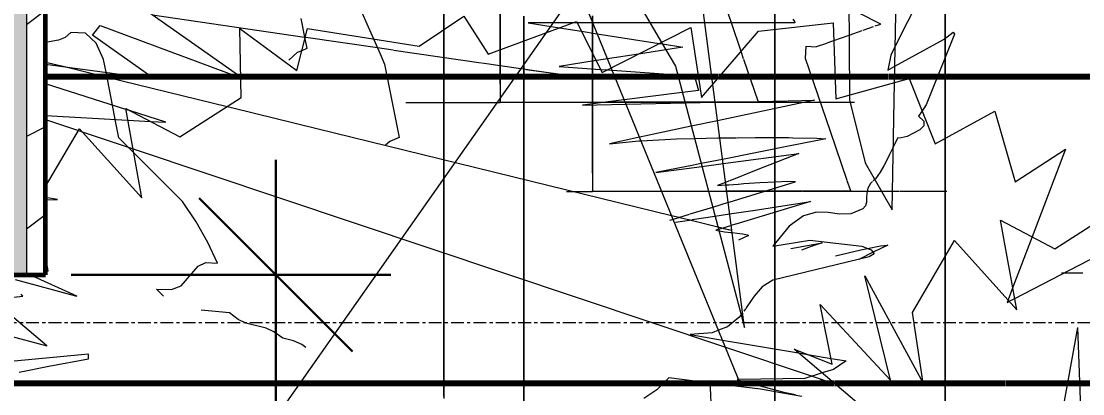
# Model space of a CAD drawing. Header units: inches. Extents: x -9046 to -8234, y -279 to 479.
# Drawn here: x -8398.02 to -8356.49, y -0.41 to 14.18 of the extents above; entities that cross this region are included whole.
import ezdxf

# ---------------------------------------------------------------- set-up
doc = ezdxf.new("R2010")
doc.units = ezdxf.units.IN
doc.header["$MEASUREMENT"] = 0
doc.linetypes.add('Grid Line 1_2_', pattern=[0.875, 0.5, -0.125, 0.125, -0.125])
for name, color, linetype, lineweight in [('A-ANNO-DIMS-1', 211, 'Continuous', 30), ('A-DETL-GENF', 92, 'Continuous', 9), ('A-FLOR-LEVL-1', 51, 'Grid Line 1_2_', 9), ('A-WALL', 113, 'Continuous', 18), ('A-WALL-PATT-1', 111, 'Continuous', 9), ('C-TOPO', 7, 'Continuous', 9), ('C-TOPO-MAJR', 7, 'Continuous', 80), ('G-ANNO-TEXT', 231, 'Continuous', 9), ('I-WALL', 2, 'Continuous', 18), ('I-WALL-1', 2, 'Continuous', 60)]:
    doc.layers.add(name, color=color, linetype=linetype, lineweight=lineweight)
doc.styles.add('Century Gothic_B', font='GOTHICB.TTF', dxfattribs={"height": 4.5})
doc.dimstyles.new('OD__1_16__Tol__', dxfattribs={"dimscale": 12, "dimtxt": 4.698757, "dimasz": 0.5, "dimexe": 0.375, "dimexo": 0.25, "dimgap": 0.0625, "dimtad": 1, "dimdec": 4, "dimrnd": 0.0625, "dimzin": 3, "dimdsep": 46, "dimlunit": 4, "dimtxsty": 'Century Gothic_B', "dimblk1": 'OBLIQUE', "dimblk2": 'OBLIQUE', "dimsah": 1, "dimcen": 0.09, "dimdle": 0.375, "dimazin": 0, "dimtfac": 1, "dimtdec": 4, "dimtix": 1, "dimtmove": 0, "dimatfit": 3, "dimfxl": 1, "dimtvp": 1, "dimtfill": 1, "dimfrac": 2, "dimtolj": 1, "dimtzin": 0, "dimlwd": 30, "dimlwe": 30, "dimarcsym": 2})

# ---------------------------------------------------------------- blocks, each defined once
blk = doc.blocks.new('american beech 26158 - american beech 26158-1770223-BUILDING SECTION - EAST_WEST - LOOKING SOUTH')
at = {"layer": 'A-DETL-GENF'}
for p, q in [((-8357.325, 4.325), (-8357.229, 4.325)), ((-8357.229, 4.325), (-8356.495, 4.325))]:
    blk.add_line(p, q, dxfattribs=at)
blk = doc.blocks.new('fountain grass 26746 - fountain grass 26746-1770215-BUILDING SECTION - EAST_WEST - LOOKING SOUTH')
at = {"layer": 'A-DETL-GENF'}
for p, q in [((-8367.837, 14.255), (-8367.775, 14.162)), ((-8367.775, 14.162), (-8367.753, 14.11)), ((-8378.189, 14.11), (-8376.963, 13.918)), ((-8376.445, 14.11), (-8378.189, 14.11)), ((-8376.963, 13.918), (-8376.108, 13.785)), ((-8376.272, 14.11), (-8376.445, 14.11)), ((-8375.66, 14.11), (-8376.272, 14.11)), ((-8376.108, 13.785), (-8375.488, 13.688)), ((-8373.42, 14.11), (-8375.66, 14.11)), ((-8371.284, 14.11), (-8373.42, 14.11)), ((-8368.783, 14.11), (-8371.283, 14.11)), ((-8367.753, 14.11), (-8368.78, 14.11)), ((-8375.488, 13.688), (-8373.061, 13.308)), ((-8373.061, 13.308), (-8372.941, 13.29)), ((-8372.941, 13.29), (-8372.139, 13.164)), ((-8373.871, 12.894), (-8375.086, 12.704)), ((-8372.807, 13.06), (-8373.871, 12.894)), ((-8372.139, 13.164), (-8372.807, 13.06)), ((-8375.528, 12.635), (-8376.979, 12.408)), ((-8375.086, 12.704), (-8375.524, 12.635)), ((-8376.979, 12.408), (-8375.356, 12.292)), ((-8375.356, 12.292), (-8375.084, 12.273)), ((-8375.084, 12.273), (-8374.978, 12.265)), ((-8374.964, 12.264), (-8374.904, 12.26)), ((-8374.904, 12.26), (-8372.355, 12.078)), ((-8372.342, 12.077), (-8371.685, 12.03)), ((-8371.685, 12.03), (-8371.534, 11.463)), ((-8372.167, 11.384), (-8374.431, 11.101)), ((-8371.534, 11.463), (-8372.16, 11.385)), ((-8374.964, 11.034), (-8376.071, 10.896)), ((-8376.071, 10.896), (-8374.369, 10.931)), ((-8374.445, 11.099), (-8374.954, 11.035)), ((-8374.362, 10.931), (-8372.053, 10.979)), ((-8372.053, 10.979), (-8370.88, 11.004)), ((-8370.88, 11.004), (-8370.838, 11.005)), ((-8370.828, 11.005), (-8370.336, 11.015)), ((-8366.996, 11.085), (-8370.782, 10.281)), ((-8370.335, 11.015), (-8368.04, 11.063)), ((-8368.022, 11.063), (-8366.996, 11.085)), ((-8371.811, 10.063), (-8373.822, 9.636)), ((-8370.786, 10.28), (-8371.811, 10.063)), ((-8373.832, 9.634), (-8375.013, 9.383)), ((-8373.777, 9.5), (-8372.385, 9.569)), ((-8372.385, 9.569), (-8371.685, 9.586)), ((-8371.685, 9.586), (-8370.768, 9.609)), ((-8370.768, 9.609), (-8370.699, 9.61)), ((-8370.699, 9.61), (-8370.358, 9.613)), ((-8370.336, 9.613), (-8370.04, 9.616)), ((-8370.018, 9.616), (-8369.299, 9.623)), ((-8369.281, 9.623), (-8369.193, 9.624)), ((-8369.183, 9.624), (-8368.022, 9.619)), ((-8368.003, 9.619), (-8367.842, 9.618)), ((-8367.842, 9.618), (-8366.898, 9.599)), ((-8366.543, 9.572), (-8367.794, 9.323)), ((-8366.898, 9.599), (-8366.543, 9.572)), ((-8375.013, 9.383), (-8373.86, 9.496)), ((-8373.86, 9.496), (-8373.777, 9.5)), ((-8367.806, 9.321), (-8370.589, 8.767)), ((-8370.589, 8.767), (-8371.425, 8.601)), ((-8370.568, 8.604), (-8367.601, 9.005)), ((-8367.601, 9.005), (-8369.268, 8.345)), ((-8371.913, 8.504), (-8373.198, 8.249)), ((-8373.198, 8.249), (-8371.397, 8.492)), ((-8371.425, 8.601), (-8371.911, 8.504)), ((-8371.397, 8.492), (-8370.568, 8.604)), ((-8369.278, 8.341), (-8370.307, 7.934)), ((-8370.325, 7.927), (-8370.472, 7.869)), ((-8369.123, 7.859), (-8368.521, 7.892)), ((-8368.521, 7.892), (-8368.036, 7.911)), ((-8368.036, 7.911), (-8367.751, 7.906)), ((-8367.751, 7.906), (-8367.753, 7.871)), ((-8370.472, 7.869), (-8370.78, 7.746)), ((-8370.78, 7.746), (-8370.459, 7.77)), ((-8370.459, 7.77), (-8370.337, 7.778)), ((-8370.337, 7.778), (-8369.978, 7.803)), ((-8367.753, 7.871), (-8370.336, 7.085)), ((-8369.965, 7.804), (-8369.756, 7.819)), ((-8369.756, 7.819), (-8369.123, 7.859)), ((-8370.369, 7.075), (-8370.974, 6.891)), ((-8370.341, 7.083), (-8370.369, 7.075)), ((-8367.148, 7.114), (-8370.071, 6.231)), ((-8369.395, 6.772), (-8367.148, 7.114)), ((-8370.974, 6.891), (-8371.872, 6.618)), ((-8370.311, 6.632), (-8369.404, 6.77)), ((-8372.519, 6.421), (-8372.665, 6.377)), ((-8371.887, 6.613), (-8372.519, 6.421)), ((-8372.427, 6.31), (-8371.787, 6.407)), ((-8371.773, 6.409), (-8371.336, 6.476)), ((-8371.33, 6.477), (-8370.883, 6.545)), ((-8370.883, 6.545), (-8370.311, 6.632)), ((-8370.074, 6.23), (-8370.252, 6.176)), ((-8370.746, 6.027), (-8370.851, 5.995)), ((-8370.851, 5.995), (-8370.731, 5.97)), ((-8370.273, 6.17), (-8370.746, 6.027)), ((-8370.716, 5.967), (-8370.508, 5.937)), ((-8370.508, 5.937), (-8370.261, 5.908)), ((-8370.261, 5.908), (-8370.217, 5.903)), ((-8370.217, 5.903), (-8370.009, 5.878)), ((-8370.009, 5.878), (-8369.787, 5.848)), ((-8369.787, 5.848), (-8369.628, 5.819)), ((-8369.628, 5.819), (-8369.568, 5.791)), ((-8369.568, 5.791), (-8369.959, 5.61)), ((-8367.917, 5.277), (-8366.694, 5.495)), ((-8366.694, 5.495), (-8367.114, 5.352)), ((-8364.123, 5.413), (-8364.698, 5.131)), ((-8364.409, 5.387), (-8364.123, 5.413)), ((-8367.114, 5.352), (-8367.502, 5.209)), ((-8366.171, 4.99), (-8365.18, 5.224)), ((-8364.698, 5.131), (-8365.26, 4.855)), ((-8365.18, 5.224), (-8364.915, 5.28)), ((-8364.915, 5.28), (-8364.409, 5.387))]:
    blk.add_line(p, q, dxfattribs=at)
blk = doc.blocks.new('lupin 26755 - lupin 26755-1770228-BUILDING SECTION - EAST_WEST - LOOKING SOUTH')
at = {"layer": 'A-DETL-GENF'}
for p, q in [((-8379.284, 13.061), (-8379.284, 14.98)), ((-8379.284, 14.98), (-8379.284, 13.106)), ((-8370.242, 14.11), (-8370.54, 14.981)), ((-8387.084, 14.29), (-8386.924, 13.49)), ((-8369.862, 12.998), (-8370.242, 14.11)), ((-8386.924, 13.49), (-8386.847, 13.106)), ((-8387.223, 12.951), (-8387.556, 12.65)), ((-8387.044, 13.025), (-8387.223, 12.951)), ((-8386.847, 13.106), (-8387.044, 13.025)), ((-8379.284, 13.106), (-8379.284, 13.061)), ((-8379.284, 12.635), (-8379.284, 13.061)), ((-8379.284, 13.061), (-8379.284, 12.951)), ((-8379.284, 12.951), (-8379.284, 12.65)), ((-8369.761, 12.704), (-8369.86, 12.995)), ((-8379.284, 12.65), (-8379.284, 12.635)), ((-8379.284, 11.72), (-8379.284, 12.631)), ((-8379.284, 12.631), (-8379.284, 12.263)), ((-8369.194, 11.047), (-8369.754, 12.684)), ((-8379.284, 12.263), (-8379.284, 11.846)), ((-8379.284, 11.846), (-8379.284, 11.458)), ((-8379.284, 11.458), (-8379.284, 11.158)), ((-8382.981, 11.002), (-8379.602, 11.002)), ((-8379.593, 11.002), (-8379.284, 11.002)), ((-8379.331, 11.012), (-8375.108, 11.016)), ((-8379.284, 11.158), (-8379.284, 11.002)), ((-8379.284, 11.002), (-8379.284, 11.022)), ((-8375.617, 11.002), (-8379.284, 11.002)), ((-8375.216, 11.002), (-8375.602, 11.002)), ((-8374.401, 11.002), (-8375.216, 11.002)), ((-8375.108, 11.016), (-8374.964, 11.016)), ((-8374.945, 11.016), (-8374.408, 11.017)), ((-8374.397, 11.017), (-8372.063, 11.019)), ((-8372.059, 11.002), (-8374.391, 11.002)), ((-8373.194, 11.002), (-8374.391, 11.002)), ((-8372.059, 11.002), (-8373.194, 11.002)), ((-8372.063, 11.019), (-8370.882, 11.02)), ((-8370.941, 11.002), (-8372.059, 11.002)), ((-8370.941, 11.002), (-8372.059, 11.002)), ((-8370.88, 11.002), (-8370.941, 11.002)), ((-8370.88, 11.002), (-8370.941, 11.002)), ((-8370.882, 11.02), (-8370.848, 11.02)), ((-8370.837, 11.002), (-8370.88, 11.002)), ((-8370.837, 11.002), (-8370.88, 11.002)), ((-8370.83, 11.02), (-8370.336, 11.021)), ((-8370.621, 11.002), (-8370.828, 11.002)), ((-8370.336, 11.002), (-8370.828, 11.002)), ((-8370.336, 11.002), (-8370.613, 11.002)), ((-8370.335, 11.021), (-8370.056, 11.021)), ((-8367.384, 11.002), (-8370.334, 11.002)), ((-8368.474, 11.002), (-8370.334, 11.002)), ((-8370.056, 11.021), (-8369.196, 11.022)), ((-8367.384, 11.002), (-8368.474, 11.002)), ((-8367.351, 11.002), (-8367.384, 11.002)), ((-8367.351, 11.002), (-8367.384, 11.002)), ((-8367.12, 11.002), (-8367.336, 11.002)), ((-8367.12, 11.002), (-8367.336, 11.002)), ((-8366.991, 11.002), (-8367.117, 11.002)), ((-8366.991, 11.002), (-8367.117, 11.002)), ((-8366.837, 11.002), (-8366.972, 11.002)), ((-8366.759, 11.002), (-8366.972, 11.002)), ((-8366.759, 11.002), (-8366.837, 11.002)), ((-8366.187, 11.002), (-8366.732, 11.002)), ((-8366.187, 11.002), (-8366.732, 11.002)), ((-8365.794, 11.002), (-8366.177, 11.002)), ((-8365.661, 11.002), (-8366.177, 11.002)), ((-8365.661, 11.002), (-8365.794, 11.002)), ((-8365.589, 11.002), (-8365.647, 11.002)), ((-8365.589, 11.002), (-8365.647, 11.002)), ((-8365.428, 11.002), (-8365.589, 11.002)), ((-8365.428, 11.002), (-8365.589, 11.002))]:
    blk.add_line(p, q, dxfattribs=at)
blk = doc.blocks.new('lupin 26755 - lupin 26755-V17-BUILDING SECTION - EAST_WEST - LOOKING SOUTH')
at = {"layer": 'A-DETL-GENF'}
for p, q in [((-8386.622, 18.908), (-8384.244, 13.49)), ((-8375.671, 14.137), (-8375.671, 14.387)), ((-8375.671, 14.387), (-8375.671, 14.137)), ((-8375.671, 14.11), (-8375.671, 14.137)), ((-8375.671, 14.137), (-8375.671, 14.11)), ((-8364.401, 14.069), (-8365.29, 14.514)), ((-8375.671, 14.069), (-8375.671, 14.11)), ((-8375.671, 14.11), (-8375.671, 13.716)), ((-8375.671, 13.716), (-8375.671, 14.069)), ((-8375.671, 13.179), (-8375.671, 13.716)), ((-8375.671, 13.716), (-8375.671, 12.918)), ((-8365.634, 13.634), (-8365.131, 13.811)), ((-8365.09, 13.826), (-8364.68, 13.97)), ((-8364.621, 13.991), (-8364.401, 14.069)), ((-8384.244, 13.49), (-8383.986, 12.902)), ((-8366.91, 13.183), (-8366.512, 13.324)), ((-8366.497, 13.329), (-8366.233, 13.422)), ((-8366.233, 13.422), (-8365.634, 13.634)), ((-8383.983, 12.895), (-8383.811, 12.503)), ((-8375.671, 12.918), (-8375.671, 13.204)), ((-8375.671, 13.204), (-8375.671, 13.179)), ((-8375.671, 12.715), (-8375.671, 12.918)), ((-8375.671, 12.918), (-8375.671, 12.612)), ((-8367.345, 12.715), (-8367.315, 13.204)), ((-8367.315, 13.204), (-8366.922, 13.179)), ((-8383.811, 12.503), (-8383.234, 9.62)), ((-8375.671, 12.612), (-8375.671, 12.715)), ((-8375.671, 12.612), (-8375.671, 12.503)), ((-8375.671, 12.315), (-8375.671, 12.608)), ((-8375.671, 12.503), (-8375.671, 12.315)), ((-8366.368, 9.86), (-8367.345, 12.715)), ((-8375.671, 10.946), (-8375.671, 12.315)), ((-8375.671, 12.315), (-8375.671, 10.946)), ((-8375.671, 10.904), (-8375.671, 10.946)), ((-8375.671, 10.946), (-8375.671, 10.904)), ((-8375.671, 8.234), (-8375.671, 10.904)), ((-8375.671, 10.904), (-8375.671, 9.62)), ((-8383.234, 9.62), (-8383.61, 9.465)), ((-8375.671, 9.62), (-8375.671, 9.465)), ((-8365.711, 7.941), (-8366.366, 9.854)), ((-8383.61, 9.465), (-8383.771, 9.319)), ((-8375.671, 9.465), (-8375.671, 9.164)), ((-8375.671, 9.164), (-8375.671, 8.777)), ((-8375.671, 8.777), (-8375.671, 8.36)), ((-8375.671, 8.36), (-8375.671, 7.972)), ((-8375.671, 7.972), (-8375.671, 7.672)), ((-8365.572, 7.536), (-8365.708, 7.932)), ((-8376.696, 7.516), (-8375.671, 7.516)), ((-8375.718, 7.526), (-8372.972, 7.528)), ((-8375.671, 7.672), (-8375.671, 7.516)), ((-8375.671, 7.516), (-8375.671, 7.536)), ((-8372.967, 7.516), (-8375.671, 7.516)), ((-8372.972, 7.528), (-8371.143, 7.53)), ((-8371.139, 7.516), (-8372.967, 7.516)), ((-8371.143, 7.53), (-8370.428, 7.531)), ((-8370.426, 7.516), (-8371.139, 7.516)), ((-8370.426, 7.516), (-8370.781, 7.516)), ((-8370.428, 7.531), (-8370.34, 7.531)), ((-8370.339, 7.516), (-8370.426, 7.516)), ((-8370.339, 7.516), (-8370.426, 7.516)), ((-8370.336, 7.531), (-8368.865, 7.532)), ((-8368.918, 7.516), (-8370.336, 7.516)), ((-8369.581, 7.516), (-8370.336, 7.516)), ((-8368.918, 7.516), (-8369.581, 7.516)), ((-8368.022, 7.516), (-8368.918, 7.516)), ((-8368.022, 7.516), (-8368.918, 7.516)), ((-8368.865, 7.532), (-8368.022, 7.533)), ((-8368.011, 7.533), (-8367.483, 7.534)), ((-8367.469, 7.516), (-8368.001, 7.516)), ((-8367.469, 7.516), (-8368.001, 7.516)), ((-8367.467, 7.534), (-8365.581, 7.536)), ((-8364.931, 7.516), (-8367.434, 7.516)), ((-8367.008, 7.516), (-8367.434, 7.516)), ((-8364.931, 7.516), (-8367, 7.516)), ((-8364.368, 7.516), (-8364.931, 7.516)), ((-8364.861, 7.516), (-8364.931, 7.516)), ((-8364.368, 7.516), (-8364.861, 7.516)), ((-8363.937, 7.516), (-8364.368, 7.516)), ((-8363.937, 7.516), (-8364.368, 7.516)), ((-8363.663, 7.516), (-8363.937, 7.516)), ((-8363.663, 7.516), (-8363.937, 7.516)), ((-8361.815, 7.516), (-8363.635, 7.516)), ((-8363.225, 7.516), (-8363.635, 7.516)), ((-8362.181, 7.516), (-8363.225, 7.516)), ((-8361.815, 7.516), (-8362.181, 7.516))]:
    blk.add_line(p, q, dxfattribs=at)
blk = doc.blocks.new('hydrangea 26752 - hydrangea 26752-1770219-BUILDING SECTION - EAST_WEST - LOOKING SOUTH')
at = {"layer": 'A-DETL-GENF'}
for p, q in [((-8381.49, 13.855), (-8381.49, 17.524)), ((-8381.49, 17.452), (-8381.49, 13.855)), ((-8361.683, 17.452), (-8363.829, 13.207)), ((-8396.085, 13.73), (-8396.3, 13.545)), ((-8395.515, 13.71), (-8396.085, 13.73)), ((-8395.096, 13.325), (-8395.515, 13.71)), ((-8381.49, 13.454), (-8381.49, 13.855)), ((-8381.49, 13.855), (-8381.49, 12.854)), ((-8381.49, 13.748), (-8381.49, 13.674)), ((-8381.49, 13.473), (-8381.49, 13.748)), ((-8381.49, 13.73), (-8381.49, 13.545)), ((-8381.49, 13.71), (-8381.49, 13.73)), ((-8381.49, 13.347), (-8381.49, 13.71)), ((-8361.911, 13.473), (-8361.564, 13.748)), ((-8361.564, 13.748), (-8361.517, 13.674)), ((-8396.567, 13.439), (-8397.069, 13.346)), ((-8396.3, 13.545), (-8396.567, 13.439)), ((-8394.799, 12.68), (-8395.096, 13.325)), ((-8381.49, 13.674), (-8381.49, 10.898)), ((-8381.49, 13.545), (-8381.49, 13.439)), ((-8381.49, 12.262), (-8381.49, 13.473)), ((-8381.49, 13.367), (-8381.49, 13.454)), ((-8381.49, 13.439), (-8381.49, 13.21)), ((-8381.49, 13.049), (-8381.49, 13.347)), ((-8381.49, 12.68), (-8381.49, 13.325)), ((-8363.844, 12.415), (-8361.911, 13.473)), ((-8361.517, 13.674), (-8362.618, 10.898)), ((-8381.49, 13.21), (-8381.49, 13.049)), ((-8363.829, 13.207), (-8364.008, 12.854)), ((-8394.703, 12.178), (-8394.799, 12.68)), ((-8381.49, 12.854), (-8381.49, 12.262)), ((-8381.49, 9.612), (-8381.49, 12.68)), ((-8364.008, 12.854), (-8364.124, 12.262)), ((-8394.456, 10.89), (-8394.703, 12.178)), ((-8364.124, 12.262), (-8363.844, 12.415)), ((-8394.349, 10.332), (-8394.456, 10.89)), ((-8381.49, 10.898), (-8381.49, 10.457)), ((-8362.618, 10.898), (-8362.78, 10.665)), ((-8381.49, 10.457), (-8381.49, 10.27)), ((-8362.78, 10.665), (-8362.924, 10.457)), ((-8362.924, 10.457), (-8362.717, 10.27)), ((-8394.21, 9.612), (-8394.349, 10.332)), ((-8381.49, 10.27), (-8381.49, 10.087)), ((-8381.49, 10.087), (-8381.49, 9.92)), ((-8362.717, 10.087), (-8362.866, 9.92)), ((-8362.717, 10.27), (-8362.717, 10.087)), ((-8393.622, 9.025), (-8394.21, 9.612)), ((-8381.49, 9.92), (-8381.49, 9.671)), ((-8381.49, 9.671), (-8381.49, 9.61)), ((-8381.49, 7.116), (-8381.49, 9.612)), ((-8381.49, 9.61), (-8381.49, 9.605)), ((-8381.49, 9.605), (-8381.49, 9.381)), ((-8363.747, 9.605), (-8363.853, 9.381)), ((-8363.603, 9.61), (-8363.747, 9.605)), ((-8363.368, 9.671), (-8363.603, 9.61)), ((-8362.866, 9.92), (-8363.368, 9.671)), ((-8381.49, 9.381), (-8381.49, 9.166)), ((-8381.49, 9.166), (-8381.49, 8.954)), ((-8363.953, 9.166), (-8364.053, 8.954)), ((-8363.904, 9.273), (-8363.953, 9.166)), ((-8363.853, 9.381), (-8363.904, 9.273)), ((-8391.709, 7.116), (-8393.622, 9.025)), ((-8381.49, 8.954), (-8381.49, 8.738)), ((-8381.49, 8.738), (-8381.49, 8.513)), ((-8364.16, 8.738), (-8364.281, 8.513)), ((-8364.053, 8.954), (-8364.16, 8.738)), ((-8381.49, 8.513), (-8381.49, 8.273)), ((-8364.281, 8.513), (-8364.425, 8.273)), ((-8381.49, 8.273), (-8381.49, 8.013)), ((-8381.49, 8.013), (-8381.49, 7.829)), ((-8364.718, 7.903), (-8364.8, 7.829)), ((-8364.634, 7.979), (-8364.692, 7.927)), ((-8364.597, 8.013), (-8364.634, 7.979)), ((-8364.425, 8.273), (-8364.597, 8.013)), ((-8381.49, 7.829), (-8381.49, 7.637)), ((-8381.49, 7.637), (-8381.49, 7.445)), ((-8364.905, 7.637), (-8364.946, 7.445)), ((-8364.8, 7.829), (-8364.905, 7.637)), ((-8391.184, 6.327), (-8391.709, 7.116)), ((-8381.49, 7.445), (-8381.49, 7.269)), ((-8381.49, 7.261), (-8381.49, 7.092)), ((-8381.49, 6.327), (-8381.49, 7.116)), ((-8381.49, 7.092), (-8381.49, 6.948)), ((-8364.958, 7.092), (-8364.994, 6.948)), ((-8364.953, 7.261), (-8364.958, 7.092)), ((-8364.946, 7.445), (-8364.953, 7.261)), ((-8381.49, 6.948), (-8381.49, 6.836)), ((-8381.49, 6.836), (-8381.49, 6.637)), ((-8381.49, 6.702), (-8381.49, 6.564)), ((-8381.49, 6.684), (-8381.49, 6.702)), ((-8381.49, 6.624), (-8381.49, 6.684)), ((-8366.917, 6.702), (-8367.414, 6.564)), ((-8366.459, 6.684), (-8366.917, 6.702)), ((-8366.018, 6.624), (-8366.459, 6.684)), ((-8365.093, 6.836), (-8365.571, 6.637)), ((-8364.994, 6.948), (-8365.093, 6.836)), ((-8390.726, 5.516), (-8391.184, 6.327)), ((-8381.49, 6.637), (-8381.49, 6.624)), ((-8381.49, 6.564), (-8381.49, 6.157)), ((-8381.49, 5.516), (-8381.49, 6.327)), ((-8367.414, 6.564), (-8367.975, 6.157)), ((-8365.571, 6.637), (-8366.018, 6.624)), ((-8381.49, 6.157), (-8381.49, 5.366)), ((-8367.975, 6.157), (-8368.622, 5.366)), ((-8390.35, 4.704), (-8390.726, 5.516)), ((-8381.49, 5.601), (-8381.49, 5.37)), ((-8381.49, 5.366), (-8381.49, 5.601)), ((-8381.49, 4.704), (-8381.49, 5.516)), ((-8368.622, 5.366), (-8367.17, 5.601)), ((-8367.17, 5.601), (-8365.142, 5.37)), ((-8381.49, 5.37), (-8381.49, 5.221)), ((-8381.49, 5.221), (-8381.49, 5.071)), ((-8381.49, 5.071), (-8381.49, 4.954)), ((-8365.142, 5.37), (-8364.767, 5.221)), ((-8364.652, 5.071), (-8364.852, 4.954)), ((-8364.767, 5.221), (-8364.652, 5.071)), ((-8391.767, 3.819), (-8391.099, 4.594)), ((-8391.099, 4.594), (-8390.801, 4.735)), ((-8390.801, 4.735), (-8390.35, 4.704)), ((-8381.49, 4.954), (-8381.49, 4.042)), ((-8381.49, 4.594), (-8381.49, 4.735)), ((-8381.49, 4.735), (-8381.49, 4.704)), ((-8381.49, 3.819), (-8381.49, 4.594)), ((-8364.852, 4.954), (-8368.622, 4.042)), ((-8392.149, 3.668), (-8391.767, 3.819)), ((-8381.49, 4.042), (-8381.49, 3.779)), ((-8381.49, 3.668), (-8381.49, 3.819)), ((-8381.49, 3.779), (-8381.49, 3.409)), ((-8369.035, 3.779), (-8369.348, 3.409)), ((-8368.622, 4.042), (-8369.035, 3.779)), ((-8392.456, 3.407), (-8392.726, 3.684)), ((-8392.726, 3.684), (-8392.149, 3.668)), ((-8381.49, 3.296), (-8381.49, 3.684)), ((-8381.49, 3.684), (-8381.49, 3.668)), ((-8381.49, 3.409), (-8381.49, 2.989)), ((-8369.348, 3.409), (-8369.632, 2.989)), ((-8381.49, 3.051), (-8381.49, 3.296)), ((-8381.49, 2.914), (-8381.49, 3.051)), ((-8381.49, 2.989), (-8381.49, 2.573)), ((-8381.49, 2.755), (-8381.49, 2.914)), ((-8369.69, 2.914), (-8369.76, 2.824)), ((-8369.632, 2.989), (-8369.679, 2.927)), ((-8389.881, 2.755), (-8390.985, 2.863)), ((-8389.534, 2.495), (-8389.881, 2.755)), ((-8389.236, 2.353), (-8389.534, 2.495)), ((-8381.49, 2.495), (-8381.49, 2.755)), ((-8381.49, 2.573), (-8381.49, 2.217)), ((-8381.49, 2.353), (-8381.49, 2.495)), ((-8369.955, 2.573), (-8370.388, 2.217)), ((-8369.865, 2.688), (-8369.955, 2.573)), ((-8369.805, 2.766), (-8369.865, 2.688)), ((-8388.44, 2.165), (-8389.236, 2.353)), ((-8388.142, 2.023), (-8388.44, 2.165)), ((-8381.49, 2.165), (-8381.49, 2.353)), ((-8381.49, 2.217), (-8381.49, 1.978)), ((-8381.49, 2.023), (-8381.49, 2.165)), ((-8370.745, 2.077), (-8370.999, 1.978)), ((-8370.388, 2.217), (-8370.745, 2.077)), ((-8387.795, 1.763), (-8388.142, 2.023)), ((-8387.366, 1.661), (-8387.795, 1.763)), ((-8381.49, 1.763), (-8381.49, 2.023)), ((-8381.49, 1.978), (-8381.49, 1.91)), ((-8381.49, 1.91), (-8381.49, 0.88)), ((-8381.49, 1.661), (-8381.49, 1.763)), ((-8370.999, 1.978), (-8371.858, 1.91)), ((-8371.858, 1.91), (-8370.589, 1.696)), ((-8370.589, 1.696), (-8367.612, 1.194)), ((-8387.052, 1.521), (-8387.366, 1.661)), ((-8386.884, 1.409), (-8387.052, 1.521)), ((-8381.49, 1.521), (-8381.49, 1.661)), ((-8381.49, 1.362), (-8381.49, 1.521)), ((-8381.49, 1.203), (-8381.49, 1.362)), ((-8381.49, 1.062), (-8381.49, 1.203)), ((-8381.49, 0.958), (-8381.49, 1.062)), ((-8381.49, 0.908), (-8381.49, 0.958)), ((-8381.49, 0.582), (-8381.49, 0.908)), ((-8381.49, 0.88), (-8381.49, 0.547)), ((-8367.612, 1.194), (-8367.261, 1.134)), ((-8367.261, 1.134), (-8366.341, 0.979)), ((-8366.341, 0.979), (-8365.755, 0.88)), ((-8365.755, 0.88), (-8366.249, 0.547)), ((-8381.49, 0.251), (-8381.49, 0.582)), ((-8381.49, 0.547), (-8381.49, 0.192)), ((-8366.249, 0.547), (-8366.688, 0.408)), ((-8381.49, -0.18), (-8381.49, 0.251)), ((-8381.49, 0.212), (-8381.49, -0.252)), ((-8381.49, -0.233), (-8381.49, 0.212)), ((-8381.49, 0.192), (-8381.49, 0.145)), ((-8381.49, 0.145), (-8381.49, -0.34)), ((-8372.682, 0.212), (-8373.161, -0.252)), ((-8371.064, 0.011), (-8372.682, 0.212)), ((-8369.102, -0.233), (-8371.064, 0.011)), ((-8369.956, 0.146), (-8370.02, 0.145)), ((-8370.02, 0.145), (-8369.948, 0.126)), ((-8367.37, 0.192), (-8369.956, 0.146)), ((-8369.948, 0.126), (-8368.186, -0.34)), ((-8366.688, 0.408), (-8367.37, 0.192)), ((-8381.49, -0.398), (-8381.49, -0.233)), ((-8381.49, -0.252), (-8381.49, -0.6)), ((-8381.49, -0.34), (-8381.49, -0.443)), ((-8381.49, -0.516), (-8381.49, -0.398)), ((-8373.161, -0.252), (-8373.664, -0.6)), ((-8368.162, -0.398), (-8369.102, -0.233)), ((-8368.186, -0.34), (-8367.733, -0.443)), ((-8367.489, -0.516), (-8368.162, -0.398))]:
    blk.add_line(p, q, dxfattribs=at)
blk = doc.blocks.new('yew 26768 - yew 26768-V20-BUILDING SECTION - EAST_WEST - LOOKING SOUTH')
at = {"layer": 'A-DETL-GENF'}
for p, q in [((-8357.582, 5.271), (-8355.191, 6.812)), ((-8359.07, 2.881), (-8359.707, 6.387)), ((-8359.707, 6.387), (-8357.582, 5.271)), ((-8363.161, 2.774), (-8361.514, 5.59)), ((-8361.514, 5.59), (-8359.07, 2.881)), ((-8364.011, 0.118), (-8365.021, 4.209)), ((-8365.021, 4.209), (-8362.736, 0.011)), ((-8366.296, 0.755), (-8366.774, 3.093)), ((-8366.774, 3.093), (-8364.011, 0.118)), ((-8362.736, 0.011), (-8363.161, 2.774)), ((-8362.789, -2.911), (-8367.783, 1.34)), ((-8367.783, 1.34), (-8366.296, 0.755))]:
    blk.add_line(p, q, dxfattribs=at)
blk = doc.blocks.new('fountain grass 26746 - fountain grass 26746-V21-BUILDING SECTION - EAST_WEST - LOOKING SOUTH')
at = {"layer": 'A-DETL-GENF'}
for p, q in [((-8368.546, 17.974), (-8368.546, 14.004)), ((-8389.438, 11.991), (-8397.069, 17.365)), ((-8368.546, 14.004), (-8368.546, 15.327)), ((-8368.546, 13.861), (-8368.546, 14.642)), ((-8368.546, 14.642), (-8368.546, 14.058)), ((-8368.546, 13.861), (-8368.546, 14.642)), ((-8368.546, 14.295), (-8368.546, 13.861)), ((-8395.242, 13.626), (-8394.939, 14.004)), ((-8394.939, 14.004), (-8389.437, 11.959)), ((-8368.546, 14.058), (-8368.546, 13.861)), ((-8368.546, 13.861), (-8368.546, 14.004)), ((-8368.546, 14.004), (-8368.546, 13.861)), ((-8368.546, 13.77), (-8368.546, 13.861)), ((-8368.546, 13.861), (-8368.546, 13.77)), ((-8368.546, 13.77), (-8368.546, 13.861)), ((-8368.546, 13.861), (-8368.546, 13.77)), ((-8368.546, 13.77), (-8368.546, 13.861)), ((-8368.546, 13.861), (-8368.546, 13.797)), ((-8368.546, 13.797), (-8368.546, 13.3)), ((-8368.546, 13.626), (-8368.546, 13.748)), ((-8368.546, 13.748), (-8368.546, 11.924)), ((-8368.546, 11.924), (-8368.546, 13.748)), ((-8368.546, 13.748), (-8368.546, 13.626)), ((-8368.546, 13.626), (-8368.546, 13.748)), ((-8392.822, 11.924), (-8395.242, 13.626)), ((-8368.546, 11.924), (-8368.546, 13.626)), ((-8368.546, 12.491), (-8368.546, 13.626)), ((-8368.546, 13.626), (-8368.546, 9.088)), ((-8368.546, 13.3), (-8368.546, 12.849)), ((-8397.069, 12.498), (-8392.822, 11.924)), ((-8368.546, 12.849), (-8368.546, 12.491)), ((-8368.546, 12.302), (-8368.546, 12.681)), ((-8368.546, 12.681), (-8368.546, 11.924)), ((-8368.546, 10.223), (-8368.546, 12.296)), ((-8393.931, 10.722), (-8397.069, 11.726)), ((-8389.343, 11.924), (-8389.438, 11.991)), ((-8389.437, 11.959), (-8389.343, 11.924)), ((-8397.069, 10.482), (-8393.855, 10.305)), ((-8393.752, 10.665), (-8393.931, 10.722)), ((-8392.368, 10.223), (-8393.752, 10.665)), ((-8368.546, 10.629), (-8368.546, 10.79)), ((-8368.546, 10.79), (-8368.546, 10.223)), ((-8368.546, 9.088), (-8368.546, 10.79)), ((-8368.546, 10.79), (-8368.546, 7.954)), ((-8368.546, 10.389), (-8368.546, 10.629)), ((-8368.546, 10.107), (-8368.546, 10.389)), ((-8393.855, 10.305), (-8392.972, 10.256)), ((-8392.972, 10.256), (-8392.368, 10.223)), ((-8368.546, 9.818), (-8368.546, 10.107)), ((-8368.546, 9.559), (-8368.546, 9.818)), ((-8368.546, 9.366), (-8368.546, 9.559)), ((-8368.546, 9.277), (-8368.546, 9.366)), ((-8368.546, 9.29), (-8368.546, 9.294)), ((-8368.546, 9.294), (-8368.546, 9.277)), ((-8368.546, 9.269), (-8368.546, 9.29)), ((-8368.546, 9.235), (-8368.546, 9.269)), ((-8368.546, 9.191), (-8368.546, 9.235)), ((-8368.546, 9.141), (-8368.546, 9.191)), ((-8368.546, 9.088), (-8368.546, 9.141)), ((-8368.546, 7.954), (-8368.546, 9.088)), ((-8368.546, 7.765), (-8368.546, 7.954)), ((-8368.546, 7.954), (-8368.546, 7.009)), ((-8368.546, 7.198), (-8368.546, 7.765)), ((-8396.603, 7.198), (-8397.069, 7.281)), ((-8397.069, 7.184), (-8396.603, 7.198)), ((-8368.546, 7.009), (-8368.546, 7.198)), ((-8368.546, 6.941), (-8368.546, 7.009)), ((-8368.546, 7.009), (-8368.546, 6.631)), ((-8368.546, 6.852), (-8368.546, 6.941)), ((-8368.546, 6.752), (-8368.546, 6.852)), ((-8368.546, 6.65), (-8368.546, 6.752)), ((-8368.546, 6.558), (-8368.546, 6.65)), ((-8368.546, 6.631), (-8368.546, 5.874)), ((-8368.546, 6.485), (-8368.546, 6.558)), ((-8368.546, 6.441), (-8368.546, 6.485)), ((-8368.546, 6.396), (-8368.546, 6.441)), ((-8368.546, 6.322), (-8368.546, 6.396)), ((-8368.546, 6.23), (-8368.546, 6.322)), ((-8368.546, 6.129), (-8368.546, 6.23)), ((-8368.546, 6.03), (-8368.546, 6.129)), ((-8368.546, 5.941), (-8368.546, 6.03)), ((-8368.546, 5.874), (-8368.546, 5.941)), ((-8368.546, 3.416), (-8368.546, 5.874)), ((-8368.546, 5.874), (-8368.546, 5.776)), ((-8368.546, 5.776), (-8368.546, 5.653)), ((-8368.546, 5.653), (-8368.546, 5.518)), ((-8368.546, 5.518), (-8368.546, 5.383)), ((-8368.546, 5.383), (-8368.546, 5.263)), ((-8368.546, 5.263), (-8368.546, 5.17)), ((-8368.546, 5.17), (-8368.546, 5.118)), ((-8368.546, 5.118), (-8368.546, 4.173)), ((-8395.847, 3.416), (-8397.693, 4.25)), ((-8368.546, 4.325), (-8368.546, 4.397)), ((-8368.546, 4.397), (-8368.546, 4.382)), ((-8368.546, 4.382), (-8368.546, 4.257)), ((-8368.546, 4.185), (-8368.546, 4.325)), ((-8368.546, 4.257), (-8368.546, 4.063)), ((-8368.546, 4.002), (-8368.546, 4.185)), ((-8368.546, 4.173), (-8368.546, 3.416)), ((-8398.262, 4.063), (-8397.436, 3.841)), ((-8397.436, 3.841), (-8396.67, 3.633)), ((-8368.546, 4.063), (-8368.546, 3.841)), ((-8368.546, 3.807), (-8368.546, 4.002)), ((-8368.546, 3.841), (-8368.546, 3.633)), ((-8368.546, 3.625), (-8368.546, 3.807)), ((-8398.569, 3.349), (-8397.964, 3.416)), ((-8397.964, 3.416), (-8398.033, 3.486)), ((-8396.67, 3.633), (-8396.096, 3.477)), ((-8396.096, 3.477), (-8395.847, 3.416)), ((-8368.546, 3.633), (-8368.546, 3.477)), ((-8368.546, 3.486), (-8368.546, 3.625)), ((-8368.546, 3.416), (-8368.546, 3.486)), ((-8368.546, 3.477), (-8368.546, 3.416)), ((-8368.546, 2.471), (-8368.546, 3.416)), ((-8368.546, 3.416), (-8368.546, 3.038)), ((-8368.546, 3.038), (-8368.546, 2.471)), ((-8368.546, 1.904), (-8368.546, 2.471)), ((-8368.546, 2.471), (-8368.546, 1.904)), ((-8368.546, 1.904), (-8368.546, 2.093)), ((-8368.546, 2.093), (-8368.546, 0.391)), ((-8368.546, 1.8), (-8368.546, 1.904)), ((-8368.546, 1.576), (-8368.546, 1.8)), ((-8368.546, 1.281), (-8368.546, 1.576)), ((-8368.546, 0.966), (-8368.546, 1.281)), ((-8395.393, 1.148), (-8398.569, 0.842)), ((-8396.946, 0.671), (-8395.393, 0.959)), ((-8395.393, 0.959), (-8395.393, 1.148)), ((-8368.546, 0.959), (-8368.546, 1.148)), ((-8368.546, 1.148), (-8368.546, 0.391)), ((-8368.546, 0.68), (-8368.546, 0.966)), ((-8368.546, 0.671), (-8368.546, 0.959)), ((-8398.106, 0.442), (-8396.948, 0.671)), ((-8368.546, 0.472), (-8368.546, 0.68)), ((-8368.546, 0.32), (-8368.546, 0.671)), ((-8368.546, 0.618), (-8368.546, 0.632)), ((-8368.546, 0.632), (-8368.546, 0.626)), ((-8368.546, 0.626), (-8368.546, 0.607)), ((-8368.546, 0.577), (-8368.546, 0.618)), ((-8368.546, 0.607), (-8368.546, 0.581)), ((-8368.546, 0.581), (-8368.546, -0.743)), ((-8368.546, 0.504), (-8368.546, 0.577)), ((-8368.546, 0.391), (-8368.546, 0.504)), ((-8368.546, 0.391), (-8368.546, 0.472)), ((-8368.546, -0.059), (-8368.546, 0.32)), ((-8368.546, -0.743), (-8368.546, 0.013)), ((-8368.546, 0.013), (-8368.546, -1.245)), ((-8368.546, -0.429), (-8368.546, -0.059))]:
    blk.add_line(p, q, dxfattribs=at)
blk = doc.blocks.new('lupin 26755 - lupin 26755-V22-BUILDING SECTION - EAST_WEST - LOOKING SOUTH')
at = {"layer": 'A-DETL-GENF'}
for p, q in [((-8361.874, 9.599), (-8361.874, 23.546)), ((-8363.856, 11.773), (-8363.654, 22.508)), ((-8361.874, 22.804), (-8361.874, 9.599)), ((-8361.874, 9.599), (-8361.874, 19.698)), ((-8376.476, 19.349), (-8372.977, 13.351)), ((-8361.874, 19.349), (-8361.874, 12.416)), ((-8370.971, 11.707), (-8371.662, 17.021)), ((-8365.658, 16.725), (-8365.615, 11.284)), ((-8361.874, 9.599), (-8361.874, 17.021)), ((-8361.874, 16.725), (-8361.874, 11.105)), ((-8361.874, 16.131), (-8361.874, 9.599)), ((-8374.94, 12.347), (-8376.305, 15.689)), ((-8361.874, 9.599), (-8361.874, 15.689)), ((-8372.977, 13.351), (-8372.432, 12.416)), ((-8369.882, -0.034), (-8374.94, 12.347)), ((-8372.432, 12.416), (-8369.734, 2.191)), ((-8361.874, 12.416), (-8361.874, 9.599)), ((-8361.874, 12.116), (-8361.874, 12.127)), ((-8361.874, 12.127), (-8361.874, 10.792)), ((-8361.874, 11.904), (-8361.874, 12.116)), ((-8369.734, 2.191), (-8370.971, 11.707)), ((-8363.95, 6.788), (-8363.856, 11.773)), ((-8361.874, 9.599), (-8361.874, 11.904)), ((-8365.615, 11.284), (-8365.614, 11.105)), ((-8365.614, 11.105), (-8365.012, 8.638)), ((-8361.874, 11.105), (-8361.874, 9.599)), ((-8361.874, 10.792), (-8361.874, 10.799)), ((-8361.874, 10.799), (-8361.874, 10.781)), ((-8361.874, 10.781), (-8361.874, 10.743)), ((-8361.874, 10.743), (-8361.874, 10.69)), ((-8361.874, 10.69), (-8361.874, 10.628)), ((-8361.874, 10.628), (-8361.874, 10.561)), ((-8361.874, 10.561), (-8361.874, 10.495)), ((-8361.874, 10.495), (-8361.874, 9.599)), ((-8361.874, 9.599), (-8361.874, 9.754)), ((-8361.874, 9.754), (-8361.874, 9.599)), ((-8361.874, 4.974), (-8361.874, 9.599)), ((-8361.874, 9.599), (-8361.874, 4.974)), ((-8361.874, 4.974), (-8361.874, 9.599)), ((-8361.874, 9.599), (-8361.874, 8.638)), ((-8361.874, 6.788), (-8361.874, 9.599)), ((-8361.874, 9.599), (-8361.874, 9.457)), ((-8361.874, 9.457), (-8361.874, 9.599)), ((-8361.874, 9.599), (-8361.874, 5.008)), ((-8361.874, 5.008), (-8361.874, 9.599)), ((-8361.874, 9.599), (-8361.874, 4.974)), ((-8361.874, 4.974), (-8361.874, 9.599)), ((-8361.874, 9.599), (-8361.874, 9.012)), ((-8361.874, 9.012), (-8361.874, 4.974)), ((-8365.012, 8.638), (-8363.95, 6.788)), ((-8361.874, 8.638), (-8361.874, 6.788)), ((-8361.874, 4.974), (-8361.874, 8.123)), ((-8361.874, 8.123), (-8361.874, 7.974)), ((-8361.874, 7.974), (-8361.874, 6.101)), ((-8361.874, 6.101), (-8361.874, 4.974)), ((-8361.874, -0.034), (-8361.874, 4.974)), ((-8361.874, 4.974), (-8361.874, 2.191)), ((-8361.874, 2.191), (-8361.874, 4.974)), ((-8361.874, 4.974), (-8361.874, 4.564)), ((-8361.874, 4.415), (-8361.874, 4.974)), ((-8361.874, 4.974), (-8361.874, 1.004)), ((-8361.874, 1.153), (-8361.874, 4.974)), ((-8361.874, 4.974), (-8361.874, -2.298)), ((-8361.874, 4.564), (-8361.874, 4.415)), ((-8361.874, -2.298), (-8361.874, 2.191)), ((-8361.874, -1.962), (-8361.874, 2.191)), ((-8357.574, -2.703), (-8356.684, 2.191)), ((-8356.536, -1.962), (-8356.684, 2.191)), ((-8361.874, 1.004), (-8361.874, 1.153)), ((-8370.772, -7.004), (-8371.069, 0.115)), ((-8371.069, 0.115), (-8369.882, -0.034)), ((-8361.874, -2.298), (-8361.874, 0.115)), ((-8361.874, 0.115), (-8361.874, -0.034))]:
    blk.add_line(p, q, dxfattribs=at)
blk = doc.blocks.new('yew 26768 - yew 26768-V23-BUILDING SECTION - EAST_WEST - LOOKING SOUTH')
at = {"layer": 'A-DETL-GENF'}
for p, q in [((-8382.462, 13.207), (-8380.709, 14.376)), ((-8380.709, 14.376), (-8379.752, 12.888)), ((-8379.752, 12.888), (-8376.299, 14.164)), ((-8378.362, 13.402), (-8378.362, 14.376)), ((-8378.362, 14.376), (-8378.362, 13.402)), ((-8378.362, 13.402), (-8378.362, 14.164)), ((-8378.362, 14.164), (-8378.362, 12.166)), ((-8376.299, 14.164), (-8375.292, 12.166)), ((-8389.422, 11.188), (-8389.475, 13.898)), ((-8389.475, 13.898), (-8387.244, 12.251)), ((-8387.244, 12.251), (-8386.819, 13.898)), ((-8386.819, 13.898), (-8382.462, 13.207)), ((-8378.362, 13.792), (-8378.362, 14.11)), ((-8378.362, 14.11), (-8378.362, 11.135)), ((-8378.362, 12.166), (-8378.362, 13.937)), ((-8378.362, 13.937), (-8378.362, 11.195)), ((-8378.362, 13.402), (-8378.362, 13.898)), ((-8378.362, 13.898), (-8378.362, 13.402)), ((-8378.362, 13.402), (-8378.362, 13.898)), ((-8378.362, 13.898), (-8378.362, 13.402)), ((-8378.362, 11.195), (-8378.362, 13.792)), ((-8375.292, 12.166), (-8371.832, 13.937)), ((-8371.832, 13.937), (-8371.412, 11.195)), ((-8371.412, 11.195), (-8369.179, 13.792)), ((-8369.179, 13.792), (-8366.257, 14.11)), ((-8366.257, 14.11), (-8366.151, 11.135)), ((-8378.362, 11.188), (-8378.362, 13.402)), ((-8378.362, 13.402), (-8378.362, 12.251)), ((-8378.362, 12.251), (-8378.362, 13.402)), ((-8378.362, 13.402), (-8378.362, 13.207)), ((-8378.362, 13.207), (-8378.362, 13.402)), ((-8378.362, 13.402), (-8378.362, 12.888)), ((-8378.362, 12.888), (-8378.362, 13.402)), ((-8378.362, 11.135), (-8378.362, 11.932)), ((-8378.362, 11.932), (-8378.362, 9.382)), ((-8366.151, 11.135), (-8363.282, 11.932)), ((-8363.282, 11.932), (-8362.272, 9.382)), ((-8391.813, 9.647), (-8389.422, 11.188)), ((-8378.362, 9.647), (-8378.362, 11.188)), ((-8393.301, 7.257), (-8393.938, 10.763)), ((-8393.938, 10.763), (-8391.813, 9.647)), ((-8378.362, 7.257), (-8378.362, 10.763)), ((-8378.362, 10.763), (-8378.362, 9.647)), ((-8378.362, 9.382), (-8378.362, 10.657)), ((-8378.362, 10.657), (-8378.362, 7.894)), ((-8362.272, 9.382), (-8359.935, 10.657)), ((-8359.935, 10.657), (-8359.138, 7.894)), ((-8397.069, 7.702), (-8395.745, 9.966)), ((-8395.745, 9.966), (-8393.301, 7.257)), ((-8378.362, 7.15), (-8378.362, 9.966)), ((-8378.362, 9.966), (-8378.362, 7.257)), ((-8378.362, 7.894), (-8378.362, 9.169)), ((-8378.362, 9.169), (-8378.362, 3.166)), ((-8359.138, 7.894), (-8357.172, 9.169)), ((-8357.172, 9.169), (-8358.476, 5.741)), ((-8378.362, 4.494), (-8378.362, 8.585)), ((-8378.362, 8.585), (-8378.362, 4.388)), ((-8378.362, 5.131), (-8378.362, 7.469)), ((-8378.362, 7.469), (-8378.362, 4.494)), ((-8378.362, 4.388), (-8378.362, 7.15)), ((-8378.362, 3.166), (-8378.362, 5.875)), ((-8378.362, 5.875), (-8378.362, 3.431)), ((-8359.151, 3.325), (-8354.25, 5.875)), ((-8378.362, 1.465), (-8378.362, 5.716)), ((-8378.362, 5.716), (-8378.362, 5.131)), ((-8358.476, 5.741), (-8359.23, 3.761)), ((-8396.967, 4.388), (-8397.069, 5.054)), ((-8397.07, 4.578), (-8396.967, 4.388)), ((-8378.362, 3.431), (-8378.362, 4.388)), ((-8378.362, 4.388), (-8378.362, -0.075)), ((-8359.23, 3.761), (-8359.418, 3.266)), ((-8359.368, 3.211), (-8359.151, 3.325)), ((-8359.418, 3.266), (-8359.456, 3.166)), ((-8359.456, 3.166), (-8359.368, 3.211)), ((-8397.02, 1.465), (-8398.569, 2.784)), ((-8378.362, 0.403), (-8378.362, 2.528)), ((-8378.362, 2.528), (-8378.362, 1.465)), ((-8398.569, 1.89), (-8397.02, 1.465)), ((-8378.362, -2.626), (-8378.362, 0.987)), ((-8378.362, 0.987), (-8378.362, 0.403)), ((-8378.362, -0.075), (-8378.362, -0.394)), ((-8378.362, -0.394), (-8378.362, -2.041))]:
    blk.add_line(p, q, dxfattribs=at)
blk = doc.blocks.new('_Oblique')
at = {"color": 0, "linetype": 'ByBlock', "lineweight": -2}
blk.add_line((-0.5, -0.5), (0.5, 0.5), dxfattribs=at)
blk = doc.blocks.new('DIMBLOCK2-BUILDING SECTION - EAST_WEST - LOOKING SOUTH')
at = {"layer": 'A-ANNO-DIMS-1', "color": 0, "lineweight": 30, "transparency": 16777216}
for p, q in [((-8388.062, -99.875), (-8388.062, 8.75)), ((-8396.069, 4.25), (-8383.562, 4.25)), ((-8388.569, -95.375), (-8383.562, -95.375))]:
    blk.add_line(p, q, dxfattribs=at)
at = {"layer": 'Defpoints', "color": 0, "transparency": 16777216}
for p in [(-8399.069, 4.25), (-8388.062, 4.25), (-8391.569, -95.375)]:
    blk.add_point(p, dxfattribs=at)
at = {"layer": 'A-ANNO-DIMS-1', "color": 0, "lineweight": 30, "transparency": 16777216, "xscale": 5.999999999999999, "yscale": 5.999999999999999, "zscale": 5.999999999999999}
for p, rotation in [((-8388.062, 4.25), 90), ((-8388.062, -95.375), 270)]:
    blk.add_blockref('_Oblique', p, dxfattribs=dict(at, rotation=rotation))
at = {"layer": 'A-ANNO-DIMS-1', "color": 0, "transparency": 16777216, "insert": (-8391.527, -45.562), "char_height": 4.5, "attachment_point": 5, "rotation": 90, "style": 'Century Gothic_B', "bg_fill": 3, "box_fill_scale": 1.25, "bg_fill_color": 256, "bg_fill_true_color": 13158600, "bg_fill_transparency": 0}
blk.add_mtext('\\A1;8\'-3 5/8"', dxfattribs=at)

msp = doc.modelspace()

# ---------------------------------------------------------------- hatches: boundary and pattern name
at = {"layer": 'A-WALL-PATT-1'}
h = msp.add_hatch(dxfattribs=at)
h.set_pattern_fill('FP_12', color=256, style=0, pattern_type=2)
h.set_pattern_definition([(216.87, (-8595.842, 135.343), (23.989771, 15.993643), [3.998, -35.986]), (206.565, (-8591.043, 132.944), (-7.99708, -7.99662), [8.941, -8.941]), (198.435, (-8591.043, 128.945), (-15.993845, -7.997098), [5.058, -20.23])])
h.paths.add_polyline_path([(-8397.06938, 4.25), (-8397.06938, 258.91076), (-8397.81938, 258.91076), (-8397.81938, 4.25)], flags=0)
at = {"layer": 'I-WALL'}
msp.add_hatch(color=256, dxfattribs=at).paths.add_polyline_path([(-8398.14364, 4.25), (-8397.81938, 4.25), (-8397.82281, 244.68476), (-8398.56938, 244.68476), (-8398.56938, 4.25), (-8398.24198, 4.25)], flags=0)

# ---------------------------------------------------------------- linework, layer by layer
at = {"layer": 'A-FLOR-LEVL-1'}
msp.add_line((-8237.20435, 2.375), (-9030.84431, 2.375), dxfattribs=at)
at = {"layer": 'A-WALL'}
msp.add_line((-8397.81938, 258.91076), (-8397.81938, 4.25), dxfattribs=at)
at = {"layer": 'C-TOPO'}
for p, q in [((-8392.89393, 14.4249), (-8386.93778, 13.55814)), ((-8386.93778, 13.55814), (-8386.90763, 13.55375)), ((-8386.88892, 13.55103), (-8384.09243, 13.14407)), ((-8384.09243, 13.14407), (-8383.46872, 13.0533)), ((-8383.45265, 13.05097), (-8380.02525, 12.5522)), ((-8397.06938, 12.579), (-8396.33534, 12.39907)), ((-8380.0065, 12.54947), (-8376.23071, 12)), ((-8396.33534, 12.39907), (-8394.66685, 11.99007)), ((-8376.23071, 12), (-8378.26906, 12.26966)), ((-8394.66685, 11.99007), (-8389.96602, 10.83774)), ((-8389.96602, 10.83774), (-8389.75045, 10.7849)), ((-8389.73945, 10.78221), (-8386.4641, 9.97932)), ((-8397.06938, 10.3267), (-8395.78541, 9.89675)), ((-8386.45506, 9.9771), (-8372.58267, 6.57654)), ((-8395.78541, 9.89675), (-8395.63743, 9.84719)), ((-8395.63743, 9.84719), (-8393.84477, 9.2469)), ((-8393.84477, 9.2469), (-8393.65087, 9.18196)), ((-8393.65087, 9.18196), (-8370.47688, 1.42181)), ((-8372.58267, 6.57654), (-8372.28533, 6.50365)), ((-8372.26479, 6.49862), (-8371.8514, 6.39728)), ((-8371.8514, 6.39728), (-8371.77242, 6.37792)), ((-8371.75622, 6.37395), (-8370.77416, 6.13322)), ((-8370.77416, 6.13322), (-8370.56413, 6.08173)), ((-8370.56413, 6.08173), (-8370.23071, 6)), ((-8370.55465, 6.0675), (-8370.23071, 6)), ((-8370.47688, 1.42181), (-8367.07892, 0.28395)), ((-8367.07892, 0.28395), (-8366.23096, 0)), ((-8366.76238, 0.16144), (-8366.23096, 0))]:
    msp.add_line(p, q, dxfattribs=at)
at = {"layer": 'C-TOPO-MAJR'}
for p, q in [((-8394.70756, 12), (-8397.06938, 12)), ((-8394.66876, 12), (-8394.70737, 12)), ((-8393.38242, 12), (-8394.66876, 12)), ((-8392.92957, 12), (-8393.38242, 12)), ((-8389.54689, 12), (-8392.92957, 12)), ((-8389.4506, 12), (-8389.54689, 12)), ((-8384.27442, 12), (-8389.43812, 12)), ((-8383.71052, 12), (-8384.27442, 12)), ((-8378.332, 12), (-8383.71052, 12)), ((-8372.32202, 12), (-8374.79824, 12)), ((-8371.67702, 12), (-8372.31201, 12)), ((-8371.5354, 12), (-8371.67702, 12)), ((-8371.01677, 12), (-8371.5354, 12)), ((-8370.76637, 12), (-8371.00921, 12)), ((-8370.71947, 12), (-8370.7446, 12)), ((-8369.52005, 12), (-8370.71242, 12)), ((-8369.13589, 12), (-8369.52005, 12)), ((-8367.4013, 12), (-8369.13327, 12)), ((-8367.23532, 12), (-8367.39028, 12)), ((-8367.0998, 12), (-8367.22513, 12)), ((-8366.18177, 12), (-8367.0998, 12)), ((-8365.62075, 12), (-8366.18177, 12)), ((-8364.09918, 12), (-8365.62075, 12)), ((-8363.85206, 12), (-8364.07237, 12)), ((-8362.18106, 12), (-8363.83499, 12)), ((-8355.81365, 12), (-8362.18106, 12)), ((-8396.59331, 0), (-8398.56938, 0)), ((-8385.66213, 0), (-8396.59331, 0)), ((-8382.90424, 0), (-8385.66206, 0)), ((-8372.90072, 0), (-8376.16235, 0)), ((-8371.0639, 0), (-8372.90072, 0)), ((-8370.97589, 0), (-8371.0639, 0)), ((-8370.1514, 0), (-8370.97589, 0)), ((-8369.89605, 0), (-8370.1514, 0)), ((-8369.47094, 0), (-8369.88006, 0)), ((-8366.23106, 0), (-8369.47094, 0)), ((-8359.54134, 0), (-8366.20919, 0)), ((-8357.08215, 0), (-8359.52033, 0)), ((-8356.60558, 0), (-8357.08215, 0)), ((-8355.06911, 0), (-8356.60558, 0))]:
    msp.add_line(p, q, dxfattribs=at)
at = {"layer": 'C-TOPO-MAJR', "flags": 128}
for points in [[(-8374.79824, 12), (-8376.23106, 12), (-8378.32039, 12)], [(-8376.16722, 0), (-8381.07494, 0), (-8382.90424, 0)]]:
    msp.add_lwpolyline(points, dxfattribs=at)
at = {"layer": 'G-ANNO-TEXT'}
msp.add_line((-8402.99212, -22.60766), (-8351.45254, 50.80223), dxfattribs=at)
at = {"layer": 'I-WALL-1'}
for p, q in [((-8397.06938, 4.25), (-8397.06938, 258.91076)), ((-8398.56938, 4.25), (-8397.06938, 4.25))]:
    msp.add_line(p, q, dxfattribs=at)

# ---------------------------------------------------------------- block references
at = {"layer": 'A-DETL-GENF'}
for name in ['american beech 26158 - american beech 26158-1770223-BUILDING SECTION - EAST_WEST - LOOKING SOUTH', 'lupin 26755 - lupin 26755-1770228-BUILDING SECTION - EAST_WEST - LOOKING SOUTH', 'lupin 26755 - lupin 26755-V17-BUILDING SECTION - EAST_WEST - LOOKING SOUTH', 'hydrangea 26752 - hydrangea 26752-1770219-BUILDING SECTION - EAST_WEST - LOOKING SOUTH', 'fountain grass 26746 - fountain grass 26746-1770215-BUILDING SECTION - EAST_WEST - LOOKING SOUTH', 'fountain grass 26746 - fountain grass 26746-V21-BUILDING SECTION - EAST_WEST - LOOKING SOUTH', 'lupin 26755 - lupin 26755-V22-BUILDING SECTION - EAST_WEST - LOOKING SOUTH', 'yew 26768 - yew 26768-V23-BUILDING SECTION - EAST_WEST - LOOKING SOUTH', 'yew 26768 - yew 26768-V20-BUILDING SECTION - EAST_WEST - LOOKING SOUTH']:
    msp.add_blockref(name, (0, 0), dxfattribs=at)

# ---------------------------------------------------------------- next in the draw order: dimensions: what is measured, and where the dimension line sits
at = {"layer": 'A-ANNO-DIMS-1'}
dim = msp.add_linear_dim(base=(-8388.06195, 4.25), p1=(-8391.56938, -95.375), p2=(-8399.06938, 4.25), angle=90, dimstyle='OD__1_16__Tol__', override={"dimpost": '<>', "dimfxl": 99.90691}, dxfattribs=at)
dim.commit()
dim.dimension.update_dxf_attribs({"geometry": 'DIMBLOCK2-BUILDING SECTION - EAST_WEST - LOOKING SOUTH', "text_midpoint": (-8391.52694, -45.5625)})

doc.saveas('drawing.dxf')
